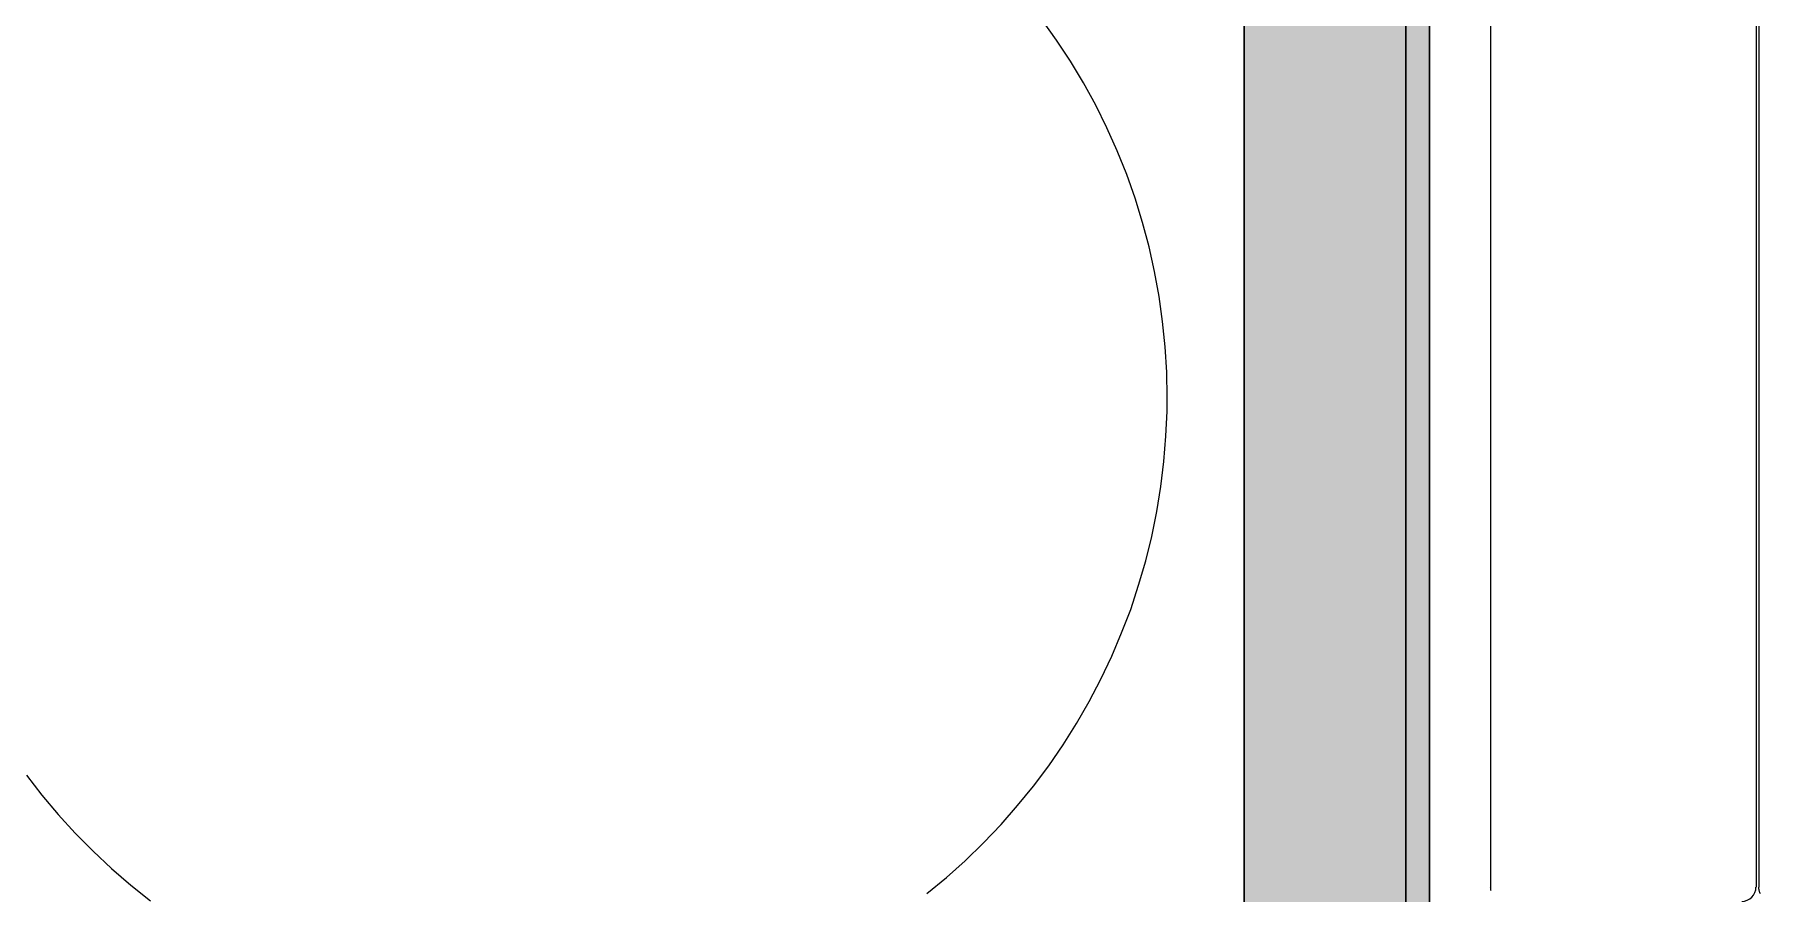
# Model space of a CAD drawing. Header units: millimetres. Extents: x 155927 to 295199, y -4084 to 97293.
# Drawn here: x 224684 to 225775, y 11992 to 12535 of the extents above; entities that cross this region are included whole.
import ezdxf

# ---------------------------------------------------------------- set-up
doc = ezdxf.new("R2010")
doc.units = ezdxf.units.MM
doc.header["$MEASUREMENT"] = 0
for name, color, linetype, lineweight in [('A-WALL-PATT', 7, 'CONTINUOUS', 9), ('I-FURN', 8, 'CONTINUOUS', 9), ('I-WALL', 7, 'CONTINUOUS', 9)]:
    doc.layers.add(name, color=color, linetype=linetype, lineweight=lineweight)

msp = doc.modelspace()

# ---------------------------------------------------------------- hatches: boundary and pattern name
at = {"layer": 'A-WALL-PATT'}
for points in [[(225448.8, 9850.1), (225550.8, 9850.1), (225550.8, 13607.6), (225448.8, 13607.6), (225448.8, 10561.6)], [(225550.8, 9369.6), (225565.8, 9369.6), (225565.8, 13607.6), (225550.8, 13607.6), (225550.8, 9692.7)]]:
    msp.add_hatch(color=256, dxfattribs=at).paths.add_polyline_path(points, flags=0)

# ---------------------------------------------------------------- linework, layer by layer
at = {"layer": 'I-FURN'}
for p, q in [((225604.4, 13378.4), (225604.4, 11996.4)), ((225772.1, 13378.4), (225772.1, 11996.4)), ((225773.9, 13378.4), (225773.9, 11996.4)), ((225330.2, 12531.9), (225320.9, 12544.9)), ((225339, 12518.5), (225330.2, 12531.9)), ((225347.2, 12504.8), (225339, 12518.5)), ((225354.9, 12490.8), (225347.2, 12504.8)), ((225362, 12476.4), (225354.9, 12490.8)), ((225368.5, 12461.8), (225362, 12476.4)), ((225374.5, 12447), (225368.5, 12461.8)), ((225379.8, 12431.9), (225374.5, 12447)), ((225384.5, 12416.6), (225379.8, 12431.9)), ((225388.6, 12401.1), (225384.5, 12416.6)), ((225392.1, 12385.5), (225388.6, 12401.1)), ((225395, 12369.8), (225392.1, 12385.5)), ((225397.2, 12353.9), (225395, 12369.8)), ((225398.8, 12338), (225397.2, 12353.9)), ((225399.8, 12322), (225398.8, 12338)), ((225400.1, 12306), (225399.8, 12322)), ((225400, 12297.4), (225400.1, 12306)), ((225399.3, 12281.4), (225400, 12297.4)), ((225398, 12265.5), (225399.3, 12281.4)), ((225396.1, 12249.6), (225398, 12265.5)), ((225393.5, 12233.8), (225396.1, 12249.6)), ((225390.3, 12218.1), (225393.5, 12233.8)), ((225386.5, 12202.6), (225390.3, 12218.1)), ((225382, 12187.2), (225386.5, 12202.6)), ((225377, 12172), (225382, 12187.2)), ((225371.3, 12157.1), (225377, 12172)), ((225365.1, 12142.4), (225371.3, 12157.1)), ((225358.2, 12127.9), (225365.1, 12142.4)), ((225350.8, 12113.7), (225358.2, 12127.9)), ((225342.8, 12099.8), (225350.8, 12113.7)), ((225334.3, 12086.3), (225342.8, 12099.8)), ((225325.3, 12073.1), (225334.3, 12086.3)), ((225315.7, 12060.3), (225325.3, 12073.1)), ((224679.3, 12067.2), (224689.1, 12054.5)), ((224689.1, 12054.5), (224699.4, 12042.3)), ((225305.6, 12047.9), (225315.7, 12060.3)), ((224699.4, 12042.3), (224710.2, 12030.5)), ((225295.1, 12035.9), (225305.6, 12047.9)), ((224710.2, 12030.5), (224721.4, 12019.1)), ((225284, 12024.3), (225295.1, 12035.9)), ((224721.4, 12019.1), (224733.1, 12008.2)), ((225272.5, 12013.1), (225284, 12024.3)), ((224733.1, 12008.2), (224745.2, 11997.7)), ((225260.6, 12002.5), (225272.5, 12013.1)), ((224745.2, 11997.7), (224757.8, 11987.8)), ((225248.2, 11992.3), (225260.6, 12002.5)), ((225604.5, 11995.9), (225604.4, 11996.3)), ((225604.5, 11995.6), (225604.5, 11995.9)), ((225604.5, 11995.2), (225604.5, 11995.6)), ((225604.6, 11994.9), (225604.5, 11995.2)), ((225773.9, 11996.3), (225773.9, 11996.4)), ((225773.9, 11995.9), (225773.9, 11996.3)), ((225773.9, 11995.6), (225773.9, 11995.9)), ((225773.9, 11995.2), (225773.9, 11995.6)), ((225774, 11994.9), (225773.9, 11995.2)), ((225604.6, 11994.5), (225604.6, 11994.9)), ((225604.7, 11994.2), (225604.6, 11994.5)), ((225774.1, 11994.5), (225774, 11994.9)), ((225774.1, 11994.2), (225774.1, 11994.5)), ((225774.2, 11993.8), (225774.1, 11994.2)), ((225774.3, 11993.5), (225774.2, 11993.8)), ((225774.5, 11993.1), (225774.3, 11993.5)), ((225774.6, 11992.8), (225774.5, 11993.1)), ((225774.8, 11992.5), (225774.6, 11992.8)), ((225774.9, 11992.2), (225774.8, 11992.5))]:
    msp.add_line(p, q, dxfattribs=at)
msp.add_ellipse((225763.1, 11996.4), major_axis=(0, 9), ratio=0.996437, start_param=3.141593, end_param=4.712389, dxfattribs=at)
at = {"layer": 'I-WALL', "lineweight": 30}
for p, q in [((225550.8, 9850.1), (225550.8, 13607.6)), ((225550.8, 13607.6), (225550.8, 9369.6)), ((225565.8, 9865.1), (225565.8, 13607.6)), ((225448.8, 13505.6), (225448.8, 9850.1))]:
    msp.add_line(p, q, dxfattribs=at)

doc.saveas('drawing.dxf')
